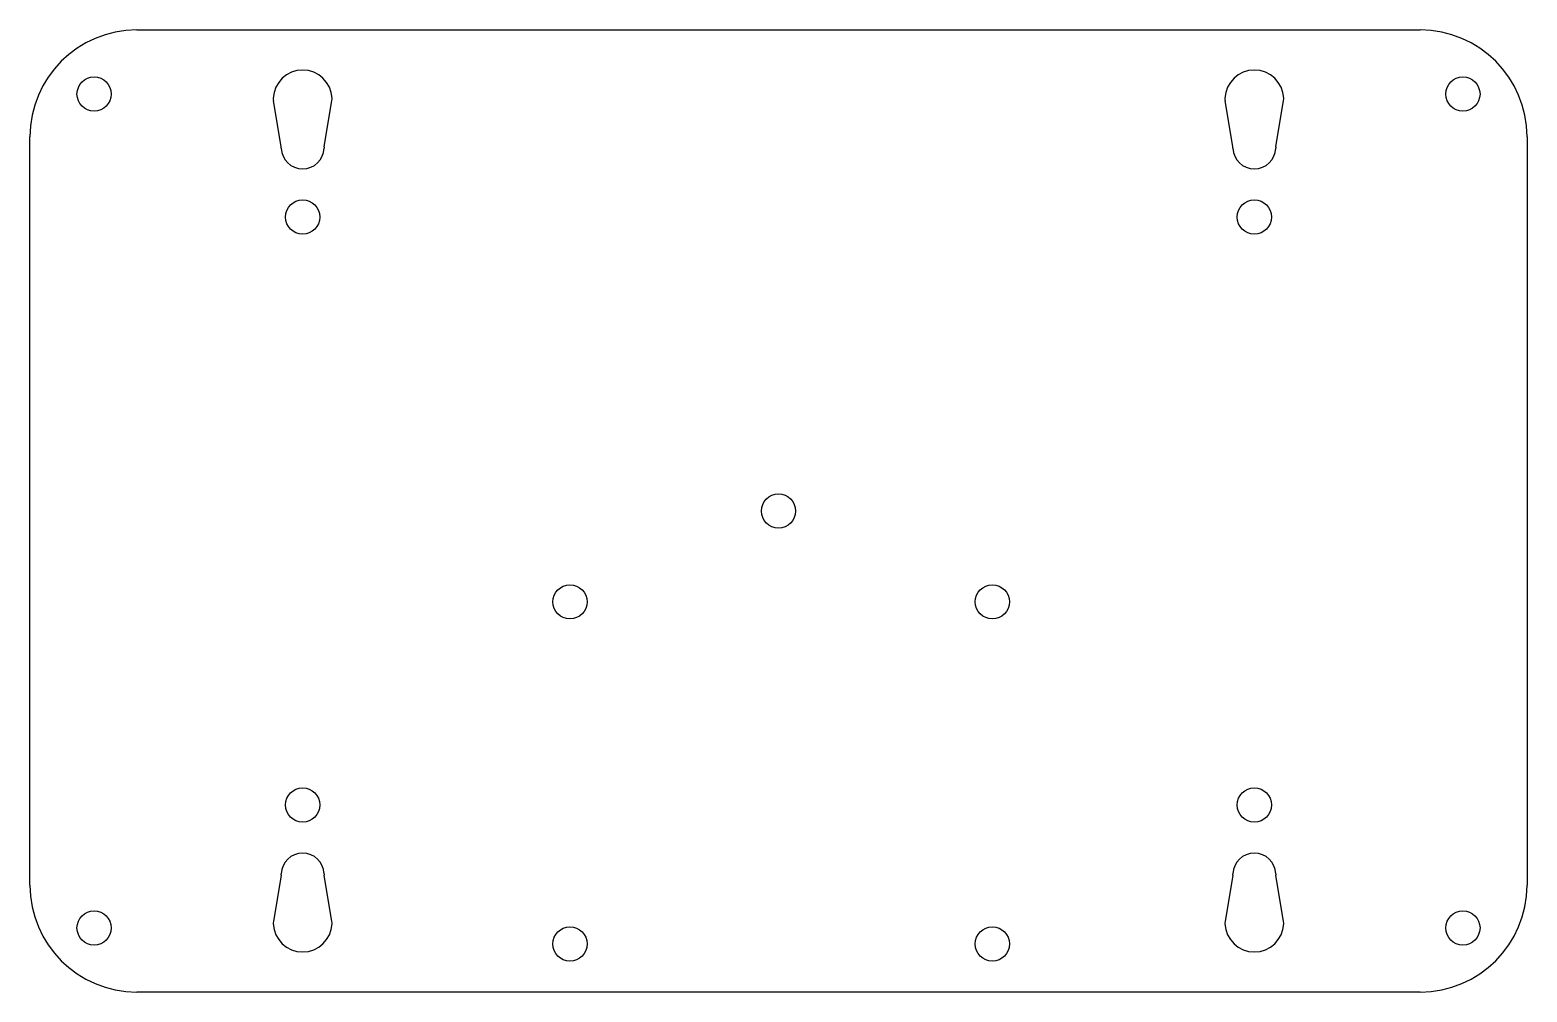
# Model space of a CAD drawing. Header units: millimetres. Extents: x -70 to 70, y -45 to 45.
import ezdxf

# ---------------------------------------------------------------- set-up
doc = ezdxf.new("R2010")
doc.units = ezdxf.units.MM
doc.layers.add('Body', color=7, linetype='CONTINUOUS')

msp = doc.modelspace()

# ---------------------------------------------------------------- linework, layer by layer
at = {"layer": 'Body'}
for p, q in [((-60, 45), (60, 45)), ((-60, 45), (60, 45)), ((-60, 45), (-60, 45, 2)), ((-60, 45, 2), (60, 45, 2)), ((-60, 45), (-60, 45, 2)), ((-60, 45, 2), (60, 45, 2)), ((60, 45), (60, 45, 2)), ((60, 45), (60, 45, 2)), ((-62.4, 39), (-62.4, 39, 2)), ((-62.4, 39), (-62.4, 39, 2)), ((-47.2476, 38.6155, 2), (-47.2476, 38.6155)), ((-47.2476, 38.6155, 2), (-47.2476, 38.6155)), ((-46.5122, 34.0733), (-47.2348, 38.4091)), ((-47.2348, 38.4091, 2), (-47.2348, 38.4091)), ((-46.5122, 34.0733, 2), (-47.2348, 38.4091, 2)), ((-47.2348, 38.4091, 2), (-47.2348, 38.4091)), ((-46.5122, 34.0733), (-47.2348, 38.4091)), ((-46.5122, 34.0733, 2), (-47.2348, 38.4091, 2)), ((-42.4878, 34.0733), (-41.7652, 38.4091)), ((-42.4878, 34.0733, 2), (-41.7652, 38.4091, 2)), ((-42.4878, 34.0733), (-41.7652, 38.4091)), ((-42.4878, 34.0733, 2), (-41.7652, 38.4091, 2)), ((-41.7652, 38.4091, 2), (-41.7652, 38.4091)), ((-41.7652, 38.4091, 2), (-41.7652, 38.4091)), ((-41.7524, 38.6155, 2), (-41.7524, 38.6155)), ((-41.7524, 38.6155, 2), (-41.7524, 38.6155)), ((41.7524, 38.6155, 2), (41.7524, 38.6155)), ((41.7524, 38.6155, 2), (41.7524, 38.6155)), ((42.4878, 34.0733), (41.7652, 38.4091)), ((41.7652, 38.4091, 2), (41.7652, 38.4091)), ((42.4878, 34.0733, 2), (41.7652, 38.4091, 2)), ((41.7652, 38.4091, 2), (41.7652, 38.4091)), ((42.4878, 34.0733), (41.7652, 38.4091)), ((42.4878, 34.0733, 2), (41.7652, 38.4091, 2)), ((46.5122, 34.0733), (47.2348, 38.4091)), ((46.5122, 34.0733, 2), (47.2348, 38.4091, 2)), ((46.5122, 34.0733), (47.2348, 38.4091)), ((46.5122, 34.0733, 2), (47.2348, 38.4091, 2)), ((47.2348, 38.4091, 2), (47.2348, 38.4091)), ((47.2348, 38.4091, 2), (47.2348, 38.4091)), ((47.2476, 38.6155, 2), (47.2476, 38.6155)), ((47.2476, 38.6155, 2), (47.2476, 38.6155)), ((65.6, 39), (65.6, 39, 2)), ((65.6, 39), (65.6, 39, 2)), ((-70, -35), (-70, 35)), ((-70, 35), (-70, 35, 2)), ((-70, -35), (-70, 35)), ((-70, 35), (-70, 35, 2)), ((-70, -35, 2), (-70, 35, 2)), ((-70, -35, 2), (-70, 35, 2)), ((70, 35), (70, -35)), ((70, 35), (70, 35, 2)), ((70, 35), (70, -35)), ((70, 35), (70, 35, 2)), ((70, 35, 2), (70, -35, 2)), ((70, 35, 2), (70, -35, 2)), ((-46.5122, 34.0733, 2), (-46.5122, 34.0733)), ((-46.5122, 34.0733, 2), (-46.5122, 34.0733)), ((-46.4991, 33.9393, 2), (-46.4991, 33.9393)), ((-46.4991, 33.9393, 2), (-46.4991, 33.9393)), ((-42.5009, 33.9393, 2), (-42.5009, 33.9393)), ((-42.5009, 33.9393, 2), (-42.5009, 33.9393)), ((-42.4878, 34.0733, 2), (-42.4878, 34.0733)), ((-42.4878, 34.0733, 2), (-42.4878, 34.0733)), ((42.4878, 34.0733, 2), (42.4878, 34.0733)), ((42.4878, 34.0733, 2), (42.4878, 34.0733)), ((42.5009, 33.9393, 2), (42.5009, 33.9393)), ((42.5009, 33.9393, 2), (42.5009, 33.9393)), ((46.4991, 33.9393, 2), (46.4991, 33.9393)), ((46.4991, 33.9393, 2), (46.4991, 33.9393)), ((46.5122, 34.0733, 2), (46.5122, 34.0733)), ((46.5122, 34.0733, 2), (46.5122, 34.0733)), ((-42.9, 27.5, 2), (-42.9, 27.5)), ((-42.9, 27.5, 2), (-42.9, 27.5)), ((46.1, 27.5, 2), (46.1, 27.5)), ((46.1, 27.5, 2), (46.1, 27.5)), ((1.6, 0, 2), (1.6, 0)), ((1.6, 0, 2), (1.6, 0)), ((-17.9, -8.5, 2), (-17.9, -8.5)), ((-17.9, -8.5, 2), (-17.9, -8.5)), ((21.6, -8.5, 2), (21.6, -8.5)), ((21.6, -8.5, 2), (21.6, -8.5)), ((-42.9, -27.5, 2), (-42.9, -27.5)), ((-42.9, -27.5, 2), (-42.9, -27.5)), ((46.1, -27.5, 2), (46.1, -27.5)), ((46.1, -27.5, 2), (46.1, -27.5)), ((-70, -35), (-70, -35, 2)), ((-70, -35), (-70, -35, 2)), ((-46.5122, -34.0733), (-47.2348, -38.4091)), ((-46.5122, -34.0733, 2), (-47.2348, -38.4091, 2)), ((-46.5122, -34.0733), (-47.2348, -38.4091)), ((-46.5122, -34.0733, 2), (-47.2348, -38.4091, 2)), ((-46.5122, -34.0733, 2), (-46.5122, -34.0733)), ((-46.5122, -34.0733, 2), (-46.5122, -34.0733)), ((-46.4991, -33.9393, 2), (-46.4991, -33.9393)), ((-46.4991, -33.9393, 2), (-46.4991, -33.9393)), ((-42.5009, -33.9393, 2), (-42.5009, -33.9393)), ((-42.5009, -33.9393, 2), (-42.5009, -33.9393)), ((-41.7652, -38.4091), (-42.4878, -34.0733)), ((-41.7652, -38.4091, 2), (-42.4878, -34.0733, 2)), ((-42.4878, -34.0733, 2), (-42.4878, -34.0733)), ((-41.7652, -38.4091), (-42.4878, -34.0733)), ((-42.4878, -34.0733, 2), (-42.4878, -34.0733)), ((-41.7652, -38.4091, 2), (-42.4878, -34.0733, 2)), ((42.4878, -34.0733), (41.7652, -38.4091)), ((42.4878, -34.0733, 2), (41.7652, -38.4091, 2)), ((42.4878, -34.0733), (41.7652, -38.4091)), ((42.4878, -34.0733, 2), (41.7652, -38.4091, 2)), ((42.4878, -34.0733, 2), (42.4878, -34.0733)), ((42.4878, -34.0733, 2), (42.4878, -34.0733)), ((42.5009, -33.9393, 2), (42.5009, -33.9393)), ((42.5009, -33.9393, 2), (42.5009, -33.9393)), ((46.4991, -33.9393, 2), (46.4991, -33.9393)), ((46.4991, -33.9393, 2), (46.4991, -33.9393)), ((47.2348, -38.4091), (46.5122, -34.0733)), ((46.5122, -34.0733, 2), (46.5122, -34.0733)), ((47.2348, -38.4091, 2), (46.5122, -34.0733, 2)), ((46.5122, -34.0733, 2), (46.5122, -34.0733)), ((47.2348, -38.4091), (46.5122, -34.0733)), ((47.2348, -38.4091, 2), (46.5122, -34.0733, 2)), ((70, -35), (70, -35, 2)), ((70, -35), (70, -35, 2)), ((-62.4, -39), (-62.4, -39, 2)), ((-62.4, -39), (-62.4, -39, 2)), ((-47.2476, -38.6155, 2), (-47.2476, -38.6155)), ((-47.2476, -38.6155, 2), (-47.2476, -38.6155)), ((-47.2348, -38.4091, 2), (-47.2348, -38.4091)), ((-47.2348, -38.4091, 2), (-47.2348, -38.4091)), ((-41.7652, -38.4091, 2), (-41.7652, -38.4091)), ((-41.7652, -38.4091, 2), (-41.7652, -38.4091)), ((-41.7524, -38.6155, 2), (-41.7524, -38.6155)), ((-41.7524, -38.6155, 2), (-41.7524, -38.6155)), ((41.7524, -38.6155, 2), (41.7524, -38.6155)), ((41.7524, -38.6155, 2), (41.7524, -38.6155)), ((41.7652, -38.4091, 2), (41.7652, -38.4091)), ((41.7652, -38.4091, 2), (41.7652, -38.4091)), ((47.2348, -38.4091, 2), (47.2348, -38.4091)), ((47.2348, -38.4091, 2), (47.2348, -38.4091)), ((47.2476, -38.6155, 2), (47.2476, -38.6155)), ((47.2476, -38.6155, 2), (47.2476, -38.6155)), ((65.6, -39), (65.6, -39, 2)), ((65.6, -39), (65.6, -39, 2)), ((-17.9, -40.5, 2), (-17.9, -40.5)), ((-17.9, -40.5, 2), (-17.9, -40.5)), ((21.6, -40.5, 2), (21.6, -40.5)), ((21.6, -40.5, 2), (21.6, -40.5)), ((60, -45), (-60, -45)), ((-60, -45), (-60, -45, 2)), ((60, -45), (-60, -45)), ((-60, -45), (-60, -45, 2)), ((60, -45, 2), (-60, -45, 2)), ((60, -45, 2), (-60, -45, 2)), ((60, -45), (60, -45, 2)), ((60, -45), (60, -45, 2))]:
    msp.add_line(p, q, dxfattribs=at)
for centre in [(-64, 39), (-64, 39), (-64, 39), (-64, 39), (64, 39), (64, 39), (64, 39), (64, 39), (-44.5, 27.5), (-44.5, 27.5), (-44.5, 27.5), (-44.5, 27.5), (44.5, 27.5), (44.5, 27.5), (44.5, 27.5), (44.5, 27.5), (0, 0), (0, 0), (0, 0), (0, 0), (-19.5, -8.5), (-19.5, -8.5), (-19.5, -8.5), (-19.5, -8.5), (20, -8.5), (20, -8.5), (20, -8.5), (20, -8.5), (-44.5, -27.5), (-44.5, -27.5), (-44.5, -27.5), (-44.5, -27.5), (44.5, -27.5), (44.5, -27.5), (44.5, -27.5), (44.5, -27.5), (-64, -39), (-64, -39), (-64, -39), (-64, -39), (64, -39), (64, -39), (64, -39), (64, -39), (-19.5, -40.5), (-19.5, -40.5), (-19.5, -40.5), (-19.5, -40.5), (20, -40.5), (20, -40.5), (20, -40.5), (20, -40.5)]:
    msp.add_circle(centre, 1.6, dxfattribs=at)
for centre, radius, start, end in [((-60, 35), 10, 90, 180), ((-60, 35), 10, 90, 180), ((-60, 35, 2), 10, 90, 180), ((-60, 35, 2), 10, 90, 180), ((60, 35), 10, 0, 90), ((60, 35), 10, 0, 90), ((60, 35, 2), 10, 0, 90), ((60, 35, 2), 10, 0, 90), ((-44.5, 38.5), 2.75, 2.40706, 177.593), ((-44.5, 38.5, 2), 2.75, 2.40706, 177.593), ((-44.5, 38.5), 2.75, 2.40706, 177.593), ((-44.5, 38.5, 2), 2.75, 2.40706, 177.593), ((44.5, 38.5), 2.75, 2.40706, 177.593), ((44.5, 38.5, 2), 2.75, 2.40706, 177.593), ((44.5, 38.5), 2.75, 2.40706, 177.593), ((44.5, 38.5, 2), 2.75, 2.40706, 177.593), ((-46.2485, 38.5735), 1, 177.593, -170.538), ((-46.2485, 38.5735, 2), 1, 177.593, -170.538), ((-46.2485, 38.5735), 1, 177.593, -170.538), ((-46.2485, 38.5735, 2), 1, 177.593, -170.538), ((-42.7515, 38.5735), 1, -9.46232, 2.40706), ((-42.7515, 38.5735, 2), 1, -9.46232, 2.40706), ((-42.7515, 38.5735), 1, -9.46232, 2.40706), ((-42.7515, 38.5735, 2), 1, -9.46232, 2.40706), ((42.7515, 38.5735), 1, 177.593, -170.538), ((42.7515, 38.5735, 2), 1, 177.593, -170.538), ((42.7515, 38.5735), 1, 177.593, -170.538), ((42.7515, 38.5735, 2), 1, 177.593, -170.538), ((46.2485, 38.5735), 1, -9.46232, 2.40706), ((46.2485, 38.5735, 2), 1, -9.46232, 2.40706), ((46.2485, 38.5735), 1, -9.46232, 2.40706), ((46.2485, 38.5735, 2), 1, -9.46232, 2.40706), ((-47.4986, 33.9089), 1, 1.7393, 9.46232), ((-47.4986, 33.9089, 2), 1, 1.7393, 9.46232), ((-47.4986, 33.9089), 1, 1.7393, 9.46232), ((-47.4986, 33.9089, 2), 1, 1.7393, 9.46232), ((-44.5, 34), 2, -178.261, -1.7393), ((-44.5, 34, 2), 2, -178.261, -1.7393), ((-44.5, 34), 2, -178.261, -1.7393), ((-44.5, 34, 2), 2, -178.261, -1.7393), ((-41.5014, 33.9089), 1, 170.538, 178.261), ((-41.5014, 33.9089, 2), 1, 170.538, 178.261), ((-41.5014, 33.9089), 1, 170.538, 178.261), ((-41.5014, 33.9089, 2), 1, 170.538, 178.261), ((41.5014, 33.9089), 1, 1.7393, 9.46232), ((41.5014, 33.9089, 2), 1, 1.7393, 9.46232), ((41.5014, 33.9089), 1, 1.7393, 9.46232), ((41.5014, 33.9089, 2), 1, 1.7393, 9.46232), ((44.5, 34), 2, -178.261, -1.7393), ((44.5, 34, 2), 2, -178.261, -1.7393), ((44.5, 34), 2, -178.261, -1.7393), ((44.5, 34, 2), 2, -178.261, -1.7393), ((47.4986, 33.9089), 1, 170.538, 178.261), ((47.4986, 33.9089, 2), 1, 170.538, 178.261), ((47.4986, 33.9089), 1, 170.538, 178.261), ((47.4986, 33.9089, 2), 1, 170.538, 178.261), ((-44.5, -34), 2, 1.7393, 178.261), ((-44.5, -34, 2), 2, 1.7393, 178.261), ((-44.5, -34), 2, 1.7393, 178.261), ((-44.5, -34, 2), 2, 1.7393, 178.261), ((44.5, -34), 2, 1.7393, 178.261), ((44.5, -34, 2), 2, 1.7393, 178.261), ((44.5, -34), 2, 1.7393, 178.261), ((44.5, -34, 2), 2, 1.7393, 178.261), ((-60, -35), 10, 180, -90), ((-60, -35), 10, 180, -90), ((-60, -35, 2), 10, 180, -90), ((-60, -35, 2), 10, 180, -90), ((-47.4986, -33.9089), 1, -9.46232, -1.7393), ((-47.4986, -33.9089, 2), 1, -9.46232, -1.7393), ((-47.4986, -33.9089), 1, -9.46232, -1.7393), ((-47.4986, -33.9089, 2), 1, -9.46232, -1.7393), ((-41.5014, -33.9089), 1, -178.261, -170.538), ((-41.5014, -33.9089, 2), 1, -178.261, -170.538), ((-41.5014, -33.9089), 1, -178.261, -170.538), ((-41.5014, -33.9089, 2), 1, -178.261, -170.538), ((41.5014, -33.9089), 1, -9.46232, -1.7393), ((41.5014, -33.9089, 2), 1, -9.46232, -1.7393), ((41.5014, -33.9089), 1, -9.46232, -1.7393), ((41.5014, -33.9089, 2), 1, -9.46232, -1.7393), ((47.4986, -33.9089), 1, -178.261, -170.538), ((47.4986, -33.9089, 2), 1, -178.261, -170.538), ((47.4986, -33.9089), 1, -178.261, -170.538), ((47.4986, -33.9089, 2), 1, -178.261, -170.538), ((60, -35), 10, -90, 0), ((60, -35), 10, -90, 0), ((60, -35, 2), 10, -90, 0), ((60, -35, 2), 10, -90, 0), ((-46.2485, -38.5735), 1, 170.538, -177.593), ((-46.2485, -38.5735, 2), 1, 170.538, -177.593), ((-46.2485, -38.5735), 1, 170.538, -177.593), ((-46.2485, -38.5735, 2), 1, 170.538, -177.593), ((-44.5, -38.5), 2.75, -177.593, -2.40706), ((-44.5, -38.5, 2), 2.75, -177.593, -2.40706), ((-44.5, -38.5), 2.75, -177.593, -2.40706), ((-44.5, -38.5, 2), 2.75, -177.593, -2.40706), ((-42.7515, -38.5735), 1, -2.40706, 9.46232), ((-42.7515, -38.5735, 2), 1, -2.40706, 9.46232), ((-42.7515, -38.5735), 1, -2.40706, 9.46232), ((-42.7515, -38.5735, 2), 1, -2.40706, 9.46232), ((42.7515, -38.5735), 1, 170.538, -177.593), ((42.7515, -38.5735, 2), 1, 170.538, -177.593), ((42.7515, -38.5735), 1, 170.538, -177.593), ((42.7515, -38.5735, 2), 1, 170.538, -177.593), ((44.5, -38.5), 2.75, -177.593, -2.40706), ((44.5, -38.5, 2), 2.75, -177.593, -2.40706), ((44.5, -38.5), 2.75, -177.593, -2.40706), ((44.5, -38.5, 2), 2.75, -177.593, -2.40706), ((46.2485, -38.5735), 1, -2.40706, 9.46232), ((46.2485, -38.5735, 2), 1, -2.40706, 9.46232), ((46.2485, -38.5735), 1, -2.40706, 9.46232), ((46.2485, -38.5735, 2), 1, -2.40706, 9.46232)]:
    msp.add_arc(centre, radius, start, end, dxfattribs=at)

doc.saveas('drawing.dxf')
